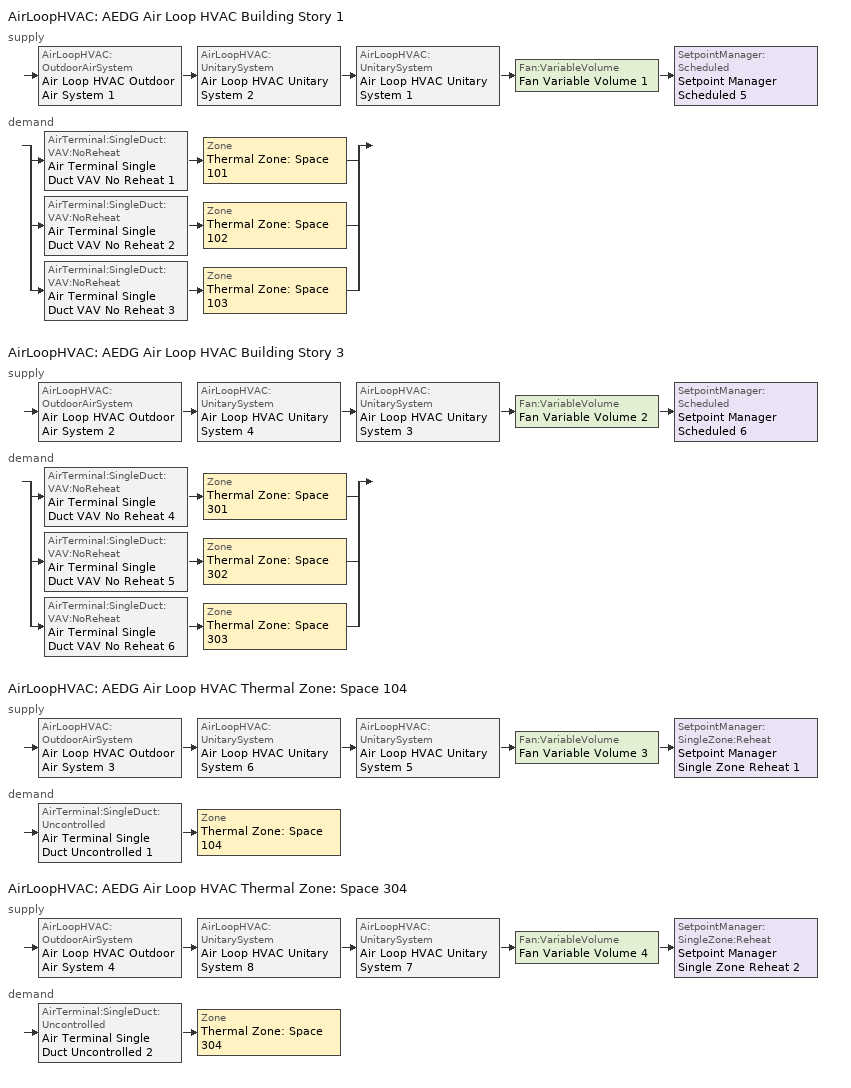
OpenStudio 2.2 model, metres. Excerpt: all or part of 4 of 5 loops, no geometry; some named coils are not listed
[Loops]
AirLoopHVAC 'AEDG Air Loop HVAC Building Story 1'
 supply: AirLoopHVAC:OutdoorAirSystem 'Air Loop HVAC Outdoor Air System 1' > AirLoopHVAC:UnitarySystem 'Air Loop HVAC Unitary System 2' > AirLoopHVAC:UnitarySystem 'Air Loop HVAC Unitary System 1' > Fan:VariableVolume 'Fan Variable Volume 1' > SetpointManager:Scheduled 'Setpoint Manager Scheduled 5'
 demand: split
  | AirTerminal:SingleDuct:VAV:NoReheat 'Air Terminal Single Duct VAV No Reheat 1' > Zone 'Thermal Zone: Space 101'
  | AirTerminal:SingleDuct:VAV:NoReheat 'Air Terminal Single Duct VAV No Reheat 2' > Zone 'Thermal Zone: Space 102'
  | AirTerminal:SingleDuct:VAV:NoReheat 'Air Terminal Single Duct VAV No Reheat 3' > Zone 'Thermal Zone: Space 103'
AirLoopHVAC 'AEDG Air Loop HVAC Building Story 3'
 supply: AirLoopHVAC:OutdoorAirSystem 'Air Loop HVAC Outdoor Air System 2' > AirLoopHVAC:UnitarySystem 'Air Loop HVAC Unitary System 4' > AirLoopHVAC:UnitarySystem 'Air Loop HVAC Unitary System 3' > Fan:VariableVolume 'Fan Variable Volume 2' > SetpointManager:Scheduled 'Setpoint Manager Scheduled 6'
 demand: split
  | AirTerminal:SingleDuct:VAV:NoReheat 'Air Terminal Single Duct VAV No Reheat 4' > Zone 'Thermal Zone: Space 301'
  | AirTerminal:SingleDuct:VAV:NoReheat 'Air Terminal Single Duct VAV No Reheat 5' > Zone 'Thermal Zone: Space 302'
  | AirTerminal:SingleDuct:VAV:NoReheat 'Air Terminal Single Duct VAV No Reheat 6' > Zone 'Thermal Zone: Space 303'
AirLoopHVAC 'AEDG Air Loop HVAC Thermal Zone: Space 104'
 supply: AirLoopHVAC:OutdoorAirSystem 'Air Loop HVAC Outdoor Air System 3' > AirLoopHVAC:UnitarySystem 'Air Loop HVAC Unitary System 6' > AirLoopHVAC:UnitarySystem 'Air Loop HVAC Unitary System 5' > Fan:VariableVolume 'Fan Variable Volume 3' > SetpointManager:SingleZone:Reheat 'Setpoint Manager Single Zone Reheat 1'
 demand: AirTerminal:SingleDuct:Uncontrolled 'Air Terminal Single Duct Uncontrolled 1' > Zone 'Thermal Zone: Space 104'
AirLoopHVAC 'AEDG Air Loop HVAC Thermal Zone: Space 304'
 supply: AirLoopHVAC:OutdoorAirSystem 'Air Loop HVAC Outdoor Air System 4' > AirLoopHVAC:UnitarySystem 'Air Loop HVAC Unitary System 8' > AirLoopHVAC:UnitarySystem 'Air Loop HVAC Unitary System 7' > Fan:VariableVolume 'Fan Variable Volume 4' > SetpointManager:SingleZone:Reheat 'Setpoint Manager Single Zone Reheat 2'
 demand: AirTerminal:SingleDuct:Uncontrolled 'Air Terminal Single Duct Uncontrolled 2' > Zone 'Thermal Zone: Space 304'
[Sizing:Zone] Zone Cooling Design Supply Air Temperature Input Method=SupplyAirTemperature; Zone Cooling Design Supply Air Temperature {C}=14; Zone Cooling Design Supply Air Temperature Difference {deltaC}=11.11; Zone Heating Design Supply Air Temperature Input Method=SupplyAirTemperature; Zone Heating Design Supply Air Temperature {C}=40; Zone Heating Design Supply Air Temperature Difference {deltaC}=11.11; Zone Cooling Design Supply Air Humidity Ratio {kg-H2O/kg-air}=0.0085; Zone Heating Design Supply Air Humidity Ratio {kg-H2O/kg-air}=0.008; Cooling Design Air Flow Method=DesignDay; Heating Design Air Flow Method=DesignDay; Account for Dedicated Outdoor Air System=No; Dedicated Outdoor Air System Control Strategy=NeutralSupplyAir; Dedicated Outdoor Air Low Setpoint Temperature for Design {C}=Autosize; Dedicated Outdoor Air High Setpoint Temperature for Design {C}=Autosize
Thermal Zone: Space 103; Thermal Zone: Space 304; Thermal Zone: Space 301; Thermal Zone: Space 101; Thermal Zone: Space 102; Thermal Zone: Space 302; Thermal Zone: Space 303; Thermal Zone: Space 104
[Zone equipment]
Thermal Zone: Space 103: Zone HVAC Water To Air Heat Pump 4, Air Terminal Single Duct VAV No Reheat 3
Thermal Zone: Space 304: Air Terminal Single Duct Uncontrolled 2
Thermal Zone: Space 301: Zone HVAC Water To Air Heat Pump 2, Air Terminal Single Duct VAV No Reheat 4
Thermal Zone: Space 101: Zone HVAC Water To Air Heat Pump 5, Air Terminal Single Duct VAV No Reheat 1
Thermal Zone: Space 102: Zone HVAC Water To Air Heat Pump 6, Air Terminal Single Duct VAV No Reheat 2
Thermal Zone: Space 302: Zone HVAC Water To Air Heat Pump 3, Air Terminal Single Duct VAV No Reheat 5
Thermal Zone: Space 303: Zone HVAC Water To Air Heat Pump 1, Air Terminal Single Duct VAV No Reheat 6
Thermal Zone: Space 104: Air Terminal Single Duct Uncontrolled 1
[SetpointManager:Scheduled] Control Variable=Temperature; Schedule=AEDG DOAS Temperature Setpoint Schedule
Setpoint Manager Scheduled 5; Setpoint Manager Scheduled 6
[AirLoopHVAC] Design Supply Air Flow Rate {m3/s}=AutoSize
Name | Availability Schedule | Availability Manager
AEDG Air Loop HVAC Building Story 1; AEDG Air Loop HVAC Building Story 3 | AEDG K-12 Ventilation Schedule
AEDG Air Loop HVAC Thermal Zone: Space 104 | AEDG K-12 HVAC Availability Schedule | Availability Manager Night Cycle 1
AEDG Air Loop HVAC Thermal Zone: Space 304 | AEDG K-12 HVAC Availability Schedule | Availability Manager Night Cycle 2
[Sizing:System] Design Outdoor Air Flow Rate {m3/s}=Autosize; Preheat Design Temperature {C}=7; Preheat Design Humidity Ratio {kg-H2O/kg-Air}=0.008; Precool Design Temperature {C}=12.8; Precool Design Humidity Ratio {kg-H2O/kg-Air}=0.008; Central Cooling Design Supply Air Temperature {C}=12.8; Central Heating Design Supply Air Temperature {C}=40; Sizing Option=NonCoincident; Central Cooling Design Supply Air Humidity Ratio {kg-H2O/kg-Air}=0.0085; Central Heating Design Supply Air Humidity Ratio {kg-H2O/kg-Air}=0.008; Cooling Design Air Flow Method=DesignDay; Cooling Design Air Flow Rate {m3/s}=0; Heating Design Air Flow Method=DesignDay; Heating Design Air Flow Rate {m3/s}=0; System Outdoor Air Method=VentilationRateProcedure; Zone Maximum Outdoor Air Fraction=1; Cooling Supply Air Flow Rate Per Floor Area {m3/s-m2}=0.00996765; Cooling Fraction of Autosized Cooling Supply Air Flow Rate=1; Cooling Supply Air Flow Rate Per Unit Cooling Capacity {m3/s-W}=3.94755e-05; Heating Supply Air Flow Rate Per Floor Area {m3/s-m2}=0.00996765; Heating Fraction of Autosized Heating Supply Air Flow Rate=1; Heating Fraction of Autosized Cooling Supply Air Flow Rate=1; Heating Supply Air Flow Rate Per Unit Heating Capacity {m3/s-W}=3.15882e-05; Cooling Design Capacity Method=CoolingDesignCapacity; Cooling Design Capacity {W}=autosize; Cooling Design Capacity Per Floor Area {W/m2}=234.7; Fraction of Autosized Cooling Design Capacity=1; Heating Design Capacity Method=HeatingDesignCapacity; Heating Design Capacity {W}=autosize; Heating Design Capacity Per Floor Area {W/m2}=157; Fraction of Autosized Heating Design Capacity=1; Central Cooling Capacity Control Method=OnOff
Name | Type of Load to Size On | Minimum System Air Flow Ratio | 100% Outdoor Air in Cooling | 100% Outdoor Air in Heating
AEDG Air Loop HVAC Building Story 1; AEDG Air Loop HVAC Building Story 3 | VentilationRequirement | 0.3 | Yes | Yes
AEDG Air Loop HVAC Thermal Zone: Space 104; AEDG Air Loop HVAC Thermal Zone: Space 304 | Sensible | 1 | No | No
[Fan:VariableVolume] Availability Schedule=Always On Discrete; Fan Efficiency=0.6; Maximum Flow Rate {m3/s}=Autosize; Fan Power Minimum Flow Rate Input Method=FixedFlowRate; Fan Power Minimum Flow Fraction=0.6; Fan Power Minimum Air Flow Rate {m3/s}=0; Motor Efficiency=0.85; Motor In Airstream Fraction=1; Fan Power Coefficient 1=0.0407599; Fan Power Coefficient 2=0.088045; Fan Power Coefficient 3=-0.0729261; Fan Power Coefficient 4=0.94374; Fan Power Coefficient 5=0
Name | Pressure Rise {Pa}
Fan Variable Volume 1; Fan Variable Volume 2 | 1120
Fan Variable Volume 3; Fan Variable Volume 4 | 498
[AirLoopHVAC:UnitarySystem] Control Type=SetPoint; Dehumidification Control Type=None; Supply Air Fan Operating Mode Schedule=Always On Discrete; DX Heating Coil Sizing Ratio=1; Use DOAS DX Cooling Coil=No; DOAS DX Cooling Coil Leaving Minimum Air Temperature {C}=2; Latent Load Control=SensibleOnlyLoadControl; Supply Air Flow Rate During Cooling Operation {m3/s}=autosize; Supply Air Flow Rate During Heating Operation {m3/s}=autosize; Supply Air Flow Rate When No Cooling or Heating is Required {m3/s}=autosize; Maximum Supply Air Temperature {C}=80; Maximum Outdoor Dry-Bulb Temperature for Supplemental Heater Operation {C}=21; Maximum Cycling Rate {cycles/hr}=2.5; Heat Pump Time Constant {s}=60; Fraction of On-Cycle Power Use=0.01; Heat Pump Fan Delay Time {s}=60; Ancilliary On-Cycle Electric Power {W}=0; Ancilliary Off-Cycle Electric Power {W}=0
Name | Heating Coil | Cooling Coil
Air Loop HVAC Unitary System 1 | Coil Heating Water To Air Heat Pump Variable Speed Equation Fit 7
Air Loop HVAC Unitary System 2 |  | Coil Cooling Water To Air Heat Pump Variable Speed Equation Fit 7
Air Loop HVAC Unitary System 3 | Coil Heating Water To Air Heat Pump Variable Speed Equation Fit 8
Air Loop HVAC Unitary System 4 |  | Coil Cooling Water To Air Heat Pump Variable Speed Equation Fit 8
Air Loop HVAC Unitary System 5 | Coil Heating Water To Air Heat Pump Variable Speed Equation Fit 9
Air Loop HVAC Unitary System 6 |  | Coil Cooling Water To Air Heat Pump Variable Speed Equation Fit 9
Air Loop HVAC Unitary System 7 | Coil Heating Water To Air Heat Pump Variable Speed Equation Fit 10
Air Loop HVAC Unitary System 8 |  | Coil Cooling Water To Air Heat Pump Variable Speed Equation Fit 10
[Controller:OutdoorAir] Minimum Outdoor Air Flow Rate {m3/s}=autosize; Maximum Outdoor Air Flow Rate {m3/s}=autosize; Economizer Control Action Type=ModulateFlow; Economizer Maximum Limit Dry-Bulb Temperature {C}=28; Economizer Maximum Limit Enthalpy {J/kg}=64000; Economizer Minimum Limit Dry-Bulb Temperature {C}=-100; Lockout Type=NoLockout; Minimum Limit Type=FixedMinimum; High Humidity Control=No; Heat Recovery Bypass Control Type=BypassWhenOAFlowGreaterThanMinimum
Name | Economizer Control Type | Minimum Fraction of Outdoor Air Schedule | Maximum Fraction of Outdoor Air Schedule | Controller Mechanical Ventilation
Controller Outdoor Air 1 | NoEconomizer | Always On Discrete | Always On Discrete | Controller Mechanical Ventilation 1
Controller Outdoor Air 2 | NoEconomizer | Always On Discrete | Always On Discrete | Controller Mechanical Ventilation 2
Controller Outdoor Air 3 | DifferentialEnthalpy |  | AEDG K-12 Ventilation Schedule | Controller Mechanical Ventilation 3
Controller Outdoor Air 4 | DifferentialEnthalpy |  | AEDG K-12 Ventilation Schedule | Controller Mechanical Ventilation 4
[Controller:MechanicalVentilation] Availability Schedule=Always On Discrete; Demand Controlled Ventilation=Yes; System Outdoor Air Method=ZoneSum
Controller Mechanical Ventilation 1; Controller Mechanical Ventilation 2; Controller Mechanical Ventilation 3; Controller Mechanical Ventilation 4
[AirLoopHVAC:OutdoorAirSystem]
Name | Controller
Air Loop HVAC Outdoor Air System 1 | Controller Outdoor Air 1
Air Loop HVAC Outdoor Air System 2 | Controller Outdoor Air 2
Air Loop HVAC Outdoor Air System 3 | Controller Outdoor Air 3
Air Loop HVAC Outdoor Air System 4 | Controller Outdoor Air 4
[AirTerminal:SingleDuct:VAV:NoReheat] Availability Schedule=Always On Discrete; Maximum Air Flow Rate {m3/s}=autosize; Zone Minimum Air Flow Input Method=Constant; Constant Minimum Air Flow Fraction=0; Control For Outdoor Air=Yes
Air Terminal Single Duct VAV No Reheat 1; Air Terminal Single Duct VAV No Reheat 2; Air Terminal Single Duct VAV No Reheat 3; Air Terminal Single Duct VAV No Reheat 4; Air Terminal Single Duct VAV No Reheat 5; Air Terminal Single Duct VAV No Reheat 6
[SetpointManager:SingleZone:Reheat] Minimum Supply Air Temperature {C}=10; Maximum Supply Air Temperature {C}=50
Name | Control Zone
Setpoint Manager Single Zone Reheat 1 | Thermal Zone: Space 104
Setpoint Manager Single Zone Reheat 2 | Thermal Zone: Space 304
[AirTerminal:SingleDuct:Uncontrolled] Availability Schedule=Always On Discrete; Maximum Air Flow Rate {m3/s}=AutoSize
Air Terminal Single Duct Uncontrolled 1; Air Terminal Single Duct Uncontrolled 2
[AvailabilityManager:NightCycle] Control Type=CycleOnAny; Thermostat Tolerance {deltaC}=1; Cycling Run Time {s}=3600
Availability Manager Night Cycle 1; Availability Manager Night Cycle 2
[Schedule:Constant]
Always On Discrete: Value=1
[Schedule:Ruleset]
Name | Default Day Schedule | Summer Design Day Schedule | Winter Design Day Schedule
AEDG K-12 Ventilation Schedule | AEDG K-12 Ventilation Schedule Weekday | AEDG K-12 Ventilation Schedule Summer Design Day | AEDG K-12 Ventilation Schedule Winter Design Day
AEDG K-12 HVAC Availability Schedule | AEDG K-12 HVAC Availability Schedule Weekday | AEDG K-12 HVAC Availability Schedule Summer Design Day | AEDG K-12 HVAC Availability Schedule Winter Design Day
AEDG DOAS Temperature Setpoint Schedule | AEDG DOAS Temperature Setpoint Schedule All Days
[Schedule:Day]
AEDG K-12 Ventilation Schedule Weekday; AEDG K-12 HVAC Availability Schedule Weekday: 6, 0, 0, 18, 0, 1, 24, 0, 0
AEDG K-12 Ventilation Schedule Winter Design Day; AEDG K-12 Ventilation Schedule Summer Design Day; AEDG K-12 HVAC Availability Schedule Winter Design Day; AEDG K-12 HVAC Availability Schedule Summer Design Day: 24, 0, 1
AEDG K-12 Ventilation Schedule Weekend; AEDG K-12 HVAC Availability Schedule Weekend: 24, 0, 0
AEDG K-12 Ventilation Schedule Summer Weekday; AEDG K-12 HVAC Availability Schedule Summer Weekday: 8, 0, 0, 13, 0, 1, 24, 0, 0
AEDG DOAS Temperature Setpoint Schedule All Days: 24, 0, 20
[Schedule:Rule] Date Specification Type=DateRange; Start Day=1; End Day=31
Name | Schedule Ruleset | Rule Order | Day Schedule | Apply Sunday | Apply Saturday | Start Month | End Month | Apply Monday | Apply Tuesday | Apply Wednesday | Apply Thursday | Apply Friday
AEDG K-12 Ventilation Schedule Weekend Rule | AEDG K-12 Ventilation Schedule | 1 | AEDG K-12 Ventilation Schedule Weekend | Yes | Yes | 1 | 12
AEDG K-12 Ventilation Schedule Summer Weekday Rule | AEDG K-12 Ventilation Schedule | 0 | AEDG K-12 Ventilation Schedule Summer Weekday |  |  | 7 | 8 | Yes | Yes | Yes | Yes | Yes
AEDG K-12 HVAC Availability Schedule Weekend Rule | AEDG K-12 HVAC Availability Schedule | 1 | AEDG K-12 HVAC Availability Schedule Weekend | Yes | Yes | 1 | 12
AEDG K-12 HVAC Availability Schedule Summer Weekday Rule | AEDG K-12 HVAC Availability Schedule | 0 | AEDG K-12 HVAC Availability Schedule Summer Weekday |  |  | 7 | 8 | Yes | Yes | Yes | Yes | Yes
